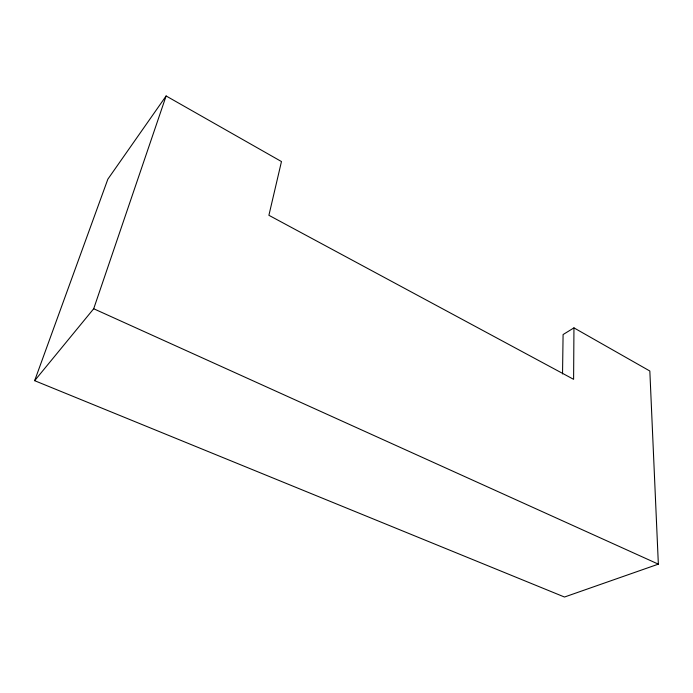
<?xml version="1.0" encoding="UTF-8"?>
<svg xmlns="http://www.w3.org/2000/svg" width="693" height="693" viewBox="0 0 693 693"><rect width="100%" height="100%" fill="white"/><g stroke="black" fill="none" stroke-linecap="round" stroke-linejoin="round"><path stroke-width="1.04" d="M573.951 327.867L573.605 379.322L268.901 215.298L281.471 161.556L166.121 95.972L107.857 179.166L34.65 380.682L564.492 597.028L658.35 564.145L649.835 371.015L573.951 327.867L563.088 334.554L562.534 373.951M34.65 380.682L93.694 308.749L166.121 95.972M93.694 308.749L658.35 564.145"/></g></svg>
